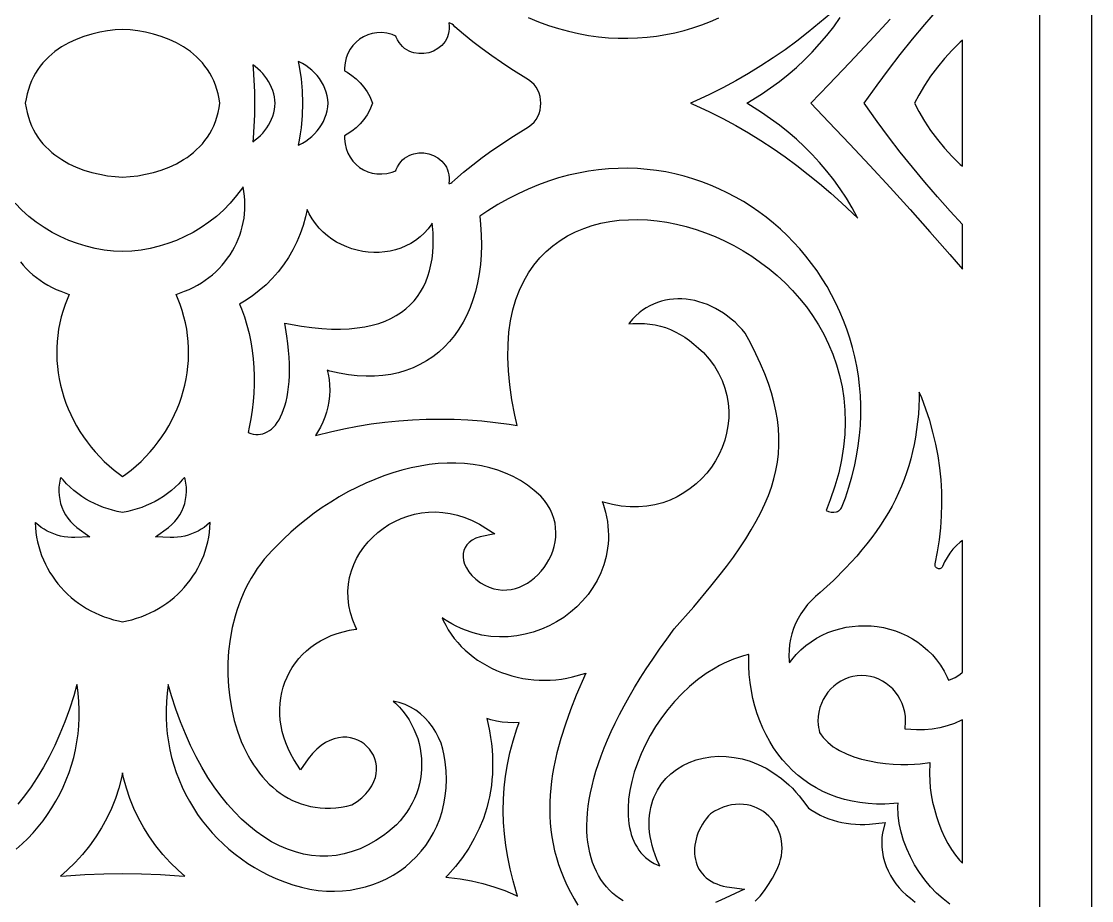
# Model space of a CAD drawing. Extents: x -375 to 375, y -1025 to 1025.
# Drawn here: x -207.8 to -125, y -841.3 to -773.2 of the extents above; entities that cross this region are included whole.
import ezdxf

# ---------------------------------------------------------------- set-up
doc = ezdxf.new("R2010")
doc.units = 0
doc.layers.add('LAYER_10', color=1, linetype='CONTINUOUS')

msp = doc.modelspace()

# ---------------------------------------------------------------- linework, layer by layer
at = {"layer": 'LAYER_10'}
for points in [[(-197.556, -924.973), (-197.556, -920.862), (-129.002, -920.862), (-129.002, -695.549), (-125.002, -695.549), (-125.002, -924.973)], [(-178.609, -774.866), (-178.724, -774.671), (-178.821, -774.458), (-178.849, -774.376), (-179.145, -774.259), (-179.547, -774.158), (-179.939, -774.114), (-180.319, -774.123), (-180.683, -774.182), (-181.03, -774.287), (-181.356, -774.436), (-181.658, -774.625), (-181.933, -774.851), (-182.178, -775.112), (-182.389, -775.405), (-182.563, -775.725), (-182.697, -776.072), (-182.788, -776.441), (-182.832, -776.831), (-182.828, -777.072), (-182.615, -777.183), (-182.251, -777.421), (-181.914, -777.693), (-181.607, -777.996), (-181.33, -778.328), (-181.085, -778.686), (-180.875, -779.067), (-180.652, -779.581), (-180.875, -780.094), (-181.085, -780.475), (-181.33, -780.833), (-181.607, -781.165), (-181.914, -781.468), (-182.251, -781.74), (-182.615, -781.978), (-182.828, -782.089), (-182.832, -782.33), (-182.788, -782.72), (-182.697, -783.089), (-182.563, -783.436), (-182.389, -783.757), (-182.178, -784.049), (-181.933, -784.31), (-181.658, -784.537), (-181.356, -784.726), (-181.03, -784.874), (-180.683, -784.979), (-180.319, -785.038), (-179.939, -785.047), (-179.547, -785.003), (-179.141, -784.901), (-178.941, -784.829), (-178.851, -784.79), (-178.821, -784.703), (-178.724, -784.49), (-178.609, -784.295), (-178.478, -784.12), (-178.332, -783.965), (-178.174, -783.83), (-178.006, -783.714), (-177.829, -783.618), (-177.645, -783.542), (-177.451, -783.482), (-177.072, -783.422), (-176.683, -783.427), (-176.301, -783.496), (-175.936, -783.625), (-175.603, -783.81), (-175.442, -783.93), (-175.296, -784.06), (-175.163, -784.204), (-175.044, -784.363), (-174.942, -784.535), (-174.857, -784.72), (-174.792, -784.917), (-174.748, -785.124), (-174.728, -785.342), (-174.733, -785.567), (-174.761, -785.793), (-174.731, -785.796), (-174.67, -785.785), (-174.593, -785.754), (-174.508, -785.702), (-174.279, -785.502), (-173.61, -784.919), (-172.903, -784.344), (-172.173, -783.786), (-171.431, -783.247), (-170.689, -782.733), (-169.956, -782.248), (-168.581, -781.39), (-168.348, -781.224), (-168.156, -781.041), (-167.995, -780.834), (-167.863, -780.607), (-167.76, -780.364), (-167.688, -780.11), (-167.646, -779.848), (-167.635, -779.581), (-167.646, -779.313), (-167.688, -779.051), (-167.76, -778.797), (-167.863, -778.554), (-167.995, -778.327), (-168.156, -778.12), (-168.348, -777.937), (-168.581, -777.771), (-169.956, -776.914), (-170.689, -776.428), (-171.431, -775.914), (-172.173, -775.375), (-172.903, -774.817), (-173.61, -774.242), (-174.284, -773.655), (-174.402, -773.543), (-174.502, -773.463), (-174.593, -773.407), (-174.67, -773.376), (-174.731, -773.365), (-174.761, -773.368), (-174.733, -773.594), (-174.728, -773.819), (-174.748, -774.037), (-174.792, -774.245), (-174.857, -774.442), (-174.942, -774.626), (-175.044, -774.798), (-175.163, -774.957), (-175.301, -775.106), (-175.597, -775.348), (-175.936, -775.536), (-176.301, -775.665), (-176.683, -775.734), (-177.072, -775.74), (-177.451, -775.679), (-177.645, -775.619), (-177.829, -775.543), (-178.006, -775.447), (-178.174, -775.332), (-178.332, -775.196), (-178.478, -775.041)], [(-206.903, -781.623), (-206.74, -781.916), (-206.563, -782.194), (-206.372, -782.458), (-206.169, -782.708), (-205.953, -782.945), (-205.726, -783.169), (-205.489, -783.381), (-205.244, -783.577), (-204.718, -783.941), (-204.165, -784.255), (-203.588, -784.524), (-202.992, -784.749), (-202.386, -784.933), (-201.776, -785.078), (-201.168, -785.185), (-200.57, -785.256), (-200, -785.294), (-199.43, -785.256), (-198.832, -785.185), (-198.224, -785.078), (-197.614, -784.933), (-197.008, -784.749), (-196.412, -784.524), (-195.835, -784.255), (-195.279, -783.939), (-195.016, -783.766), (-194.759, -783.579), (-194.511, -783.381), (-194.274, -783.169), (-194.047, -782.945), (-193.831, -782.708), (-193.627, -782.458), (-193.437, -782.194), (-193.26, -781.916), (-193.097, -781.623), (-192.949, -781.316), (-192.816, -780.993), (-192.7, -780.655), (-192.602, -780.3), (-192.521, -779.928), (-192.466, -779.581), (-192.521, -779.233), (-192.602, -778.861), (-192.7, -778.506), (-192.816, -778.168), (-192.949, -777.845), (-193.097, -777.538), (-193.26, -777.245), (-193.437, -776.967), (-193.627, -776.703), (-193.831, -776.453), (-194.047, -776.216), (-194.274, -775.992), (-194.511, -775.781), (-194.756, -775.584), (-195.282, -775.221), (-195.835, -774.906), (-196.412, -774.637), (-197.008, -774.412), (-197.614, -774.228), (-198.224, -774.083), (-198.832, -773.977), (-199.43, -773.905), (-200, -773.867), (-200.57, -773.905), (-201.168, -773.977), (-201.776, -774.083), (-202.386, -774.228), (-202.992, -774.412), (-203.588, -774.637), (-204.165, -774.906), (-204.721, -775.222), (-204.984, -775.395), (-205.241, -775.582), (-205.489, -775.781), (-205.726, -775.992), (-205.953, -776.216), (-206.169, -776.453), (-206.372, -776.703), (-206.563, -776.967), (-206.74, -777.245), (-206.903, -777.538), (-207.051, -777.845), (-207.184, -778.168), (-207.3, -778.506), (-207.398, -778.861), (-207.479, -779.233), (-207.534, -779.581), (-207.479, -779.928), (-207.398, -780.3), (-207.3, -780.655), (-207.184, -780.993), (-207.051, -781.316)], [(-135.002, -774.705), (-135.167, -774.852), (-135.792, -775.467), (-136.383, -776.111), (-136.939, -776.783), (-137.459, -777.481), (-137.941, -778.204), (-138.385, -778.951), (-138.716, -779.581), (-138.385, -780.21), (-137.941, -780.957), (-137.459, -781.68), (-136.939, -782.378), (-136.383, -783.05), (-135.792, -783.694), (-135.167, -784.309), (-135.002, -784.456), (-135.002, -779.581)], [(-189.801, -780.475), (-189.835, -781.373), (-189.902, -782.269), (-189.935, -782.563), (-189.734, -782.421), (-189.528, -782.255), (-189.334, -782.077), (-189.155, -781.887), (-188.989, -781.688), (-188.837, -781.479), (-188.7, -781.262), (-188.578, -781.037), (-188.472, -780.804), (-188.381, -780.566), (-188.307, -780.322), (-188.249, -780.072), (-188.208, -779.819), (-188.186, -779.581), (-188.208, -779.342), (-188.249, -779.089), (-188.307, -778.84), (-188.381, -778.595), (-188.472, -778.357), (-188.578, -778.124), (-188.7, -777.899), (-188.837, -777.682), (-188.989, -777.473), (-189.155, -777.274), (-189.334, -777.085), (-189.528, -776.906), (-189.734, -776.74), (-189.935, -776.598), (-189.902, -776.892), (-189.835, -777.788), (-189.801, -778.687), (-189.8, -779.581)], [(-184.766, -777.671), (-184.944, -777.438), (-185.14, -777.218), (-185.352, -777.014), (-185.579, -776.826), (-185.82, -776.656), (-186.074, -776.504), (-186.339, -776.372), (-186.407, -776.345), (-186.329, -776.74), (-186.194, -777.682), (-186.115, -778.629), (-186.081, -779.581), (-186.115, -780.532), (-186.194, -781.476), (-186.254, -781.952), (-186.33, -782.424), (-186.407, -782.816), (-186.339, -782.789), (-186.074, -782.657), (-185.82, -782.505), (-185.579, -782.335), (-185.352, -782.147), (-185.14, -781.943), (-184.944, -781.723), (-184.766, -781.49), (-184.605, -781.244), (-184.464, -780.986), (-184.343, -780.718), (-184.244, -780.44), (-184.166, -780.154), (-184.112, -779.861), (-184.084, -779.581), (-184.112, -779.3), (-184.166, -779.007), (-184.244, -778.721), (-184.343, -778.444), (-184.464, -778.175), (-184.605, -777.917)], [(-144.201, -806.179), (-144.358, -807.172), (-144.579, -808.185), (-144.868, -809.216), (-145.225, -810.265), (-145.554, -811.082), (-145.359, -811.166), (-145.153, -811.215), (-144.953, -811.225), (-144.759, -811.194), (-144.681, -811.168), (-144.603, -811.131), (-144.53, -811.083), (-144.462, -811.026), (-144.401, -810.958), (-144.355, -810.89), (-144.058, -810.107), (-143.787, -809.296), (-143.552, -808.488), (-143.353, -807.683), (-143.189, -806.881), (-143.059, -806.084), (-142.963, -805.292), (-142.9, -804.505), (-142.869, -803.724), (-142.87, -802.949), (-142.901, -802.182), (-142.964, -801.423), (-143.056, -800.673), (-143.177, -799.931), (-143.327, -799.199), (-143.504, -798.478), (-143.709, -797.767), (-143.941, -797.068), (-144.198, -796.382), (-144.481, -795.708), (-144.789, -795.047), (-145.121, -794.401), (-145.477, -793.77), (-145.855, -793.154), (-146.256, -792.553), (-146.678, -791.97), (-147.121, -791.404), (-147.585, -790.856), (-148.068, -790.326), (-148.57, -789.816), (-149.091, -789.325), (-149.63, -788.855), (-150.186, -788.406), (-150.758, -787.979), (-151.346, -787.574), (-151.95, -787.192), (-152.568, -786.834), (-153.2, -786.5), (-153.845, -786.191), (-154.504, -785.908), (-155.174, -785.651), (-155.856, -785.421), (-156.548, -785.218), (-157.251, -785.043), (-157.963, -784.896), (-158.685, -784.78), (-159.414, -784.693), (-160.152, -784.636), (-160.896, -784.611), (-161.648, -784.618), (-162.405, -784.657), (-163.167, -784.729), (-163.934, -784.835), (-164.705, -784.976), (-165.48, -785.151), (-166.257, -785.362), (-167.037, -785.61), (-167.819, -785.895), (-168.601, -786.217), (-169.384, -786.578), (-170.167, -786.978), (-170.949, -787.417), (-171.73, -787.897), (-172.359, -788.318), (-172.293, -788.956), (-172.244, -789.767), (-172.231, -790.555), (-172.254, -791.321), (-172.312, -792.063), (-172.404, -792.78), (-172.531, -793.473), (-172.691, -794.139), (-172.884, -794.779), (-173.109, -795.391), (-173.366, -795.975), (-173.653, -796.53), (-173.971, -797.054), (-174.319, -797.547), (-174.695, -798.008), (-175.1, -798.436), (-175.532, -798.83), (-175.991, -799.189), (-176.476, -799.512), (-176.985, -799.798), (-177.518, -800.046), (-178.074, -800.256), (-178.651, -800.427), (-179.25, -800.557), (-179.869, -800.648), (-180.507, -800.697), (-181.163, -800.704), (-181.837, -800.669), (-182.528, -800.591), (-183.234, -800.47), (-183.957, -800.304), (-184.159, -800.246), (-184.092, -800.532), (-184.022, -800.955), (-183.982, -801.38), (-183.972, -801.804), (-183.99, -802.227), (-184.037, -802.647), (-184.113, -803.063), (-184.216, -803.473), (-184.348, -803.876), (-184.507, -804.27), (-184.693, -804.654), (-184.906, -805.027), (-185.082, -805.292), (-184.968, -805.259), (-183.925, -804.998), (-182.877, -804.767), (-181.823, -804.567), (-180.764, -804.399), (-179.701, -804.261), (-178.635, -804.154), (-177.566, -804.078), (-176.495, -804.033), (-175.423, -804.019), (-174.351, -804.037), (-173.279, -804.085), (-172.208, -804.165), (-171.139, -804.277), (-170.072, -804.419), (-169.46, -804.519), (-169.648, -803.721), (-169.878, -802.52), (-170.043, -801.373), (-170.146, -800.278), (-170.187, -799.235), (-170.171, -798.243), (-170.097, -797.301), (-169.969, -796.41), (-169.788, -795.569), (-169.556, -794.777), (-169.276, -794.035), (-168.949, -793.341), (-168.578, -792.696), (-168.165, -792.1), (-167.713, -791.553), (-167.223, -791.053), (-166.699, -790.601), (-166.144, -790.197), (-165.559, -789.839), (-164.947, -789.528), (-164.311, -789.262), (-163.653, -789.041), (-162.976, -788.864), (-162.281, -788.73), (-161.571, -788.638), (-160.849, -788.589), (-160.116, -788.58), (-159.375, -788.611), (-158.628, -788.682), (-157.877, -788.792), (-157.124, -788.94), (-156.371, -789.125), (-155.62, -789.348), (-154.875, -789.606), (-154.136, -789.901), (-153.406, -790.23), (-152.687, -790.595), (-151.981, -790.993), (-151.291, -791.424), (-150.618, -791.889), (-149.966, -792.385), (-149.335, -792.914), (-148.729, -793.473), (-148.15, -794.063), (-147.599, -794.683), (-147.08, -795.333), (-146.593, -796.012), (-146.143, -796.719), (-145.73, -797.454), (-145.358, -798.216), (-145.029, -799.004), (-144.744, -799.818), (-144.506, -800.657), (-144.319, -801.521), (-144.183, -802.409), (-144.101, -803.319), (-144.075, -804.251), (-144.108, -805.205)], [(-176.537, -793.385), (-176.377, -792.968), (-176.243, -792.534), (-176.135, -792.083), (-176.053, -791.616), (-175.996, -791.135), (-175.965, -790.639), (-175.958, -790.131), (-175.976, -789.611), (-176.017, -789.081), (-176.043, -788.869), (-176.07, -788.913), (-176.348, -789.286), (-176.652, -789.623), (-176.98, -789.926), (-177.328, -790.193), (-177.695, -790.426), (-178.077, -790.624), (-178.472, -790.789), (-178.879, -790.92), (-179.294, -791.019), (-179.715, -791.086), (-180.141, -791.121), (-180.568, -791.124), (-180.995, -791.098), (-181.42, -791.041), (-181.841, -790.954), (-182.255, -790.838), (-182.66, -790.694), (-183.055, -790.52), (-183.437, -790.318), (-183.803, -790.089), (-184.152, -789.831), (-184.482, -789.546), (-184.789, -789.234), (-185.072, -788.896), (-185.328, -788.531), (-185.554, -788.14), (-185.718, -787.791), (-185.847, -788.377), (-186.036, -789.039), (-186.263, -789.685), (-186.528, -790.314), (-186.832, -790.924), (-187.173, -791.513), (-187.55, -792.079), (-187.965, -792.621), (-188.415, -793.137), (-188.901, -793.624), (-189.423, -794.081), (-189.979, -794.507), (-190.569, -794.899), (-190.949, -795.116), (-190.799, -795.481), (-190.574, -796.114), (-190.379, -796.753), (-190.214, -797.398), (-190.079, -798.048), (-189.973, -798.702), (-189.894, -799.36), (-189.843, -800.019), (-189.819, -800.681), (-189.821, -801.344), (-189.848, -802.008), (-189.9, -802.671), (-189.976, -803.334), (-190.075, -803.994), (-190.198, -804.653), (-190.286, -805.056), (-190.085, -805.126), (-189.885, -805.174), (-189.691, -805.2), (-189.504, -805.204), (-189.322, -805.187), (-189.145, -805.15), (-188.973, -805.092), (-188.805, -805.013), (-188.642, -804.912), (-188.482, -804.79), (-188.327, -804.646), (-188.178, -804.478), (-188.035, -804.287), (-187.898, -804.073), (-187.77, -803.835), (-187.65, -803.574), (-187.539, -803.29), (-187.439, -802.983), (-187.35, -802.653), (-187.273, -802.301), (-187.208, -801.926), (-187.156, -801.53), (-187.118, -801.112), (-187.094, -800.673), (-187.085, -800.212), (-187.091, -799.731), (-187.113, -799.229), (-187.152, -798.707), (-187.208, -798.164), (-187.282, -797.602), (-187.442, -796.589), (-186.168, -796.816), (-185.353, -796.93), (-184.577, -797.007), (-183.838, -797.049), (-183.138, -797.055), (-182.474, -797.029), (-181.846, -796.97), (-181.255, -796.879), (-180.699, -796.759), (-180.178, -796.611), (-179.691, -796.434), (-179.238, -796.232), (-178.818, -796.004), (-178.429, -795.753), (-178.072, -795.478), (-177.745, -795.181), (-177.447, -794.862), (-177.178, -794.523), (-176.937, -794.163), (-176.723, -793.783)], [(-136.658, -808.712), (-136.754, -807.786), (-136.889, -806.864), (-137.064, -805.948), (-137.278, -805.039), (-137.531, -804.139), (-137.823, -803.247), (-138.153, -802.366), (-138.338, -801.932), (-138.345, -802.416), (-138.371, -803.036), (-138.412, -803.645), (-138.469, -804.243), (-138.542, -804.831), (-138.631, -805.409), (-138.737, -805.978), (-138.859, -806.538), (-138.998, -807.09), (-139.154, -807.633), (-139.327, -808.169), (-139.517, -808.697), (-139.724, -809.219), (-139.949, -809.734), (-140.191, -810.243), (-140.451, -810.747), (-140.728, -811.245), (-141.024, -811.738), (-141.337, -812.227), (-141.669, -812.712), (-142.019, -813.193), (-142.387, -813.672), (-142.774, -814.148), (-143.18, -814.623), (-144.045, -815.564), (-144.987, -816.505), (-146.009, -817.449), (-146.372, -817.748), (-146.694, -818.054), (-146.99, -818.38), (-147.261, -818.722), (-147.504, -819.08), (-147.72, -819.453), (-147.908, -819.837), (-148.068, -820.233), (-148.199, -820.639), (-148.301, -821.052), (-148.372, -821.473), (-148.414, -821.898), (-148.424, -822.327), (-148.403, -822.758), (-148.387, -822.884), (-148.21, -822.643), (-147.868, -822.245), (-147.504, -821.88), (-147.118, -821.548), (-146.714, -821.248), (-146.293, -820.982), (-145.857, -820.748), (-145.409, -820.546), (-144.95, -820.377), (-144.482, -820.24), (-144.007, -820.134), (-143.527, -820.06), (-143.044, -820.018), (-142.559, -820.007), (-142.075, -820.027), (-141.594, -820.078), (-141.117, -820.16), (-140.646, -820.273), (-140.183, -820.416), (-139.73, -820.59), (-139.288, -820.795), (-138.861, -821.03), (-138.449, -821.295), (-138.055, -821.59), (-137.68, -821.916), (-137.327, -822.271), (-136.998, -822.657), (-136.695, -823.072), (-136.42, -823.515), (-136.174, -823.988), (-136.073, -824.226), (-135.918, -824.178), (-135.55, -824.007), (-135.212, -823.792), (-135.002, -823.617), (-135.002, -813.406), (-135.183, -813.548), (-135.469, -813.813), (-135.733, -814.097), (-135.973, -814.401), (-136.187, -814.722), (-136.375, -815.059), (-136.542, -815.423), (-136.574, -815.479), (-136.612, -815.524), (-136.656, -815.559), (-136.704, -815.583), (-136.755, -815.597), (-136.807, -815.602), (-136.859, -815.598), (-136.909, -815.585), (-136.957, -815.564), (-137.001, -815.536), (-137.04, -815.5), (-137.073, -815.458), (-137.097, -815.41), (-137.112, -815.355), (-137.117, -815.295), (-137.11, -815.23), (-136.923, -814.299), (-136.778, -813.37), (-136.674, -812.439), (-136.61, -811.506), (-136.586, -810.573), (-136.602, -809.642)], [(-189.174, -831.707), (-188.92, -831.991), (-188.656, -832.26), (-188.382, -832.513), (-188.097, -832.75), (-187.803, -832.971), (-187.499, -833.173), (-187.185, -833.358), (-186.861, -833.525), (-186.528, -833.672), (-186.185, -833.8), (-185.832, -833.908), (-185.47, -833.995), (-185.098, -834.061), (-184.716, -834.105), (-184.324, -834.127), (-183.922, -834.125), (-183.511, -834.099), (-183.089, -834.048), (-182.658, -833.973), (-182.261, -833.881), (-181.859, -833.616), (-181.485, -833.319), (-181.171, -833.013), (-180.913, -832.703), (-180.707, -832.39), (-180.55, -832.078), (-180.44, -831.767), (-180.372, -831.46), (-180.345, -831.159), (-180.355, -830.864), (-180.4, -830.578), (-180.479, -830.302), (-180.59, -830.039), (-180.73, -829.79), (-180.897, -829.559), (-181.09, -829.348), (-181.307, -829.16), (-181.544, -828.996), (-181.8, -828.861), (-182.073, -828.755), (-182.36, -828.681), (-182.66, -828.642), (-182.97, -828.64), (-183.29, -828.677), (-183.618, -828.757), (-183.952, -828.883), (-184.291, -829.057), (-184.633, -829.284), (-184.975, -829.566), (-185.315, -829.908), (-185.651, -830.312), (-186.24, -831.154), (-186.749, -830.371), (-186.991, -829.945), (-187.201, -829.514), (-187.382, -829.079), (-187.532, -828.641), (-187.652, -828.201), (-187.742, -827.761), (-187.803, -827.321), (-187.835, -826.884), (-187.838, -826.449), (-187.813, -826.019), (-187.76, -825.595), (-187.679, -825.178), (-187.571, -824.769), (-187.435, -824.369), (-187.273, -823.98), (-187.085, -823.604), (-186.871, -823.24), (-186.632, -822.891), (-186.367, -822.558), (-186.078, -822.242), (-185.765, -821.945), (-185.428, -821.666), (-185.068, -821.409), (-184.686, -821.173), (-184.281, -820.961), (-183.855, -820.773), (-183.407, -820.61), (-182.939, -820.474), (-182.451, -820.366), (-181.943, -820.286), (-181.879, -820.28), (-181.954, -820.137), (-182.191, -819.571), (-182.368, -819.006), (-182.488, -818.445), (-182.552, -817.889), (-182.563, -817.342), (-182.522, -816.805), (-182.433, -816.282), (-182.297, -815.773), (-182.116, -815.281), (-181.895, -814.809), (-181.635, -814.357), (-181.338, -813.929), (-181.007, -813.525), (-180.644, -813.147), (-180.252, -812.797), (-179.833, -812.477), (-179.389, -812.189), (-178.922, -811.934), (-178.435, -811.714), (-177.93, -811.531), (-177.408, -811.386), (-176.874, -811.283), (-176.327, -811.222), (-175.772, -811.206), (-175.211, -811.236), (-174.645, -811.314), (-174.077, -811.442), (-173.51, -811.623), (-172.947, -811.857), (-172.389, -812.146), (-171.197, -812.897), (-172.34, -813.13), (-172.664, -813.243), (-172.94, -813.387), (-173.169, -813.558), (-173.351, -813.75), (-173.489, -813.961), (-173.585, -814.188), (-173.639, -814.432), (-173.65, -814.69), (-173.615, -814.961), (-173.532, -815.244), (-173.398, -815.534), (-173.21, -815.829), (-172.966, -816.122), (-172.663, -816.41), (-172.305, -816.685), (-171.965, -816.883), (-171.621, -817.037), (-171.278, -817.147), (-170.937, -817.217), (-170.598, -817.247), (-170.262, -817.241), (-169.931, -817.2), (-169.605, -817.124), (-169.286, -817.017), (-168.976, -816.88), (-168.675, -816.713), (-168.387, -816.52), (-168.111, -816.302), (-167.852, -816.06), (-167.609, -815.796), (-167.385, -815.514), (-167.182, -815.214), (-167.001, -814.899), (-166.843, -814.57), (-166.712, -814.231), (-166.607, -813.883), (-166.53, -813.528), (-166.483, -813.168), (-166.467, -812.805), (-166.484, -812.44), (-166.535, -812.077), (-166.621, -811.715), (-166.744, -811.356), (-166.906, -811.002), (-167.109, -810.654), (-167.354, -810.314), (-167.641, -809.987), (-168.138, -809.543), (-168.663, -809.141), (-169.21, -808.784), (-169.776, -808.47), (-170.362, -808.199), (-170.966, -807.97), (-171.586, -807.782), (-172.221, -807.635), (-172.871, -807.526), (-173.532, -807.456), (-174.204, -807.424), (-174.886, -807.429), (-175.576, -807.469), (-176.272, -807.545), (-176.972, -807.655), (-177.676, -807.798), (-178.382, -807.974), (-179.087, -808.181), (-179.791, -808.419), (-180.493, -808.687), (-181.189, -808.983), (-181.879, -809.307), (-182.562, -809.658), (-183.235, -810.034), (-183.897, -810.436), (-184.547, -810.861), (-185.183, -811.31), (-185.803, -811.78), (-186.407, -812.271), (-186.991, -812.782), (-187.556, -813.312), (-188.104, -813.866), (-188.435, -814.189), (-188.745, -814.519), (-189.039, -814.862), (-189.317, -815.216), (-189.581, -815.581), (-189.83, -815.956), (-190.064, -816.342), (-190.283, -816.737), (-190.488, -817.14), (-190.678, -817.552), (-190.854, -817.971), (-191.015, -818.397), (-191.162, -818.828), (-191.294, -819.263), (-191.518, -820.155), (-191.685, -821.058), (-191.798, -821.97), (-191.856, -822.885), (-191.86, -823.8), (-191.813, -824.708), (-191.713, -825.603), (-191.562, -826.482), (-191.362, -827.338), (-191.113, -828.166), (-190.815, -828.963), (-190.65, -829.344), (-190.473, -829.718), (-190.284, -830.08), (-190.084, -830.431), (-189.872, -830.77), (-189.65, -831.096), (-189.417, -831.408)], [(-196.196, -812.182), (-195.966, -811.943), (-195.761, -811.688), (-195.581, -811.419), (-195.427, -811.138), (-195.3, -810.847), (-195.199, -810.547), (-195.125, -810.24), (-195.078, -809.929), (-195.06, -809.614), (-195.069, -809.298), (-195.106, -808.983), (-195.173, -808.669), (-195.215, -808.533), (-195.383, -808.731), (-195.653, -809.019), (-195.934, -809.29), (-196.226, -809.544), (-196.529, -809.782), (-196.84, -810.002), (-197.161, -810.205), (-197.489, -810.392), (-197.825, -810.562), (-198.167, -810.715), (-198.515, -810.851), (-198.868, -810.97), (-199.225, -811.073), (-199.587, -811.159), (-200, -811.237), (-200.413, -811.159), (-200.774, -811.073), (-201.132, -810.97), (-201.485, -810.851), (-201.833, -810.715), (-202.175, -810.562), (-202.511, -810.392), (-202.839, -810.205), (-203.159, -810.002), (-203.471, -809.782), (-203.773, -809.544), (-204.066, -809.29), (-204.347, -809.019), (-204.617, -808.731), (-204.785, -808.533), (-204.827, -808.669), (-204.893, -808.983), (-204.931, -809.298), (-204.94, -809.614), (-204.922, -809.929), (-204.875, -810.24), (-204.801, -810.547), (-204.7, -810.847), (-204.573, -811.138), (-204.419, -811.419), (-204.239, -811.688), (-204.034, -811.943), (-203.803, -812.182), (-203.548, -812.404), (-202.546, -813.127), (-203.689, -813.189), (-203.972, -813.186), (-204.252, -813.166), (-204.529, -813.127), (-204.802, -813.072), (-205.069, -813), (-205.331, -812.911), (-205.586, -812.807), (-205.834, -812.686), (-206.074, -812.55), (-206.304, -812.399), (-206.525, -812.234), (-206.735, -812.053), (-206.77, -812.019), (-206.77, -812.038), (-206.751, -812.416), (-206.715, -812.79), (-206.66, -813.159), (-206.589, -813.522), (-206.5, -813.88), (-206.395, -814.232), (-206.273, -814.577), (-206.136, -814.915), (-205.984, -815.245), (-205.816, -815.568), (-205.634, -815.882), (-205.438, -816.188), (-205.228, -816.485), (-205.005, -816.772), (-204.768, -817.049), (-204.52, -817.316), (-204.259, -817.572), (-203.986, -817.817), (-203.702, -818.049), (-203.407, -818.27), (-203.102, -818.478), (-202.786, -818.673), (-202.461, -818.855), (-202.127, -819.023), (-201.784, -819.176), (-201.432, -819.315), (-201.072, -819.438), (-200.705, -819.546), (-200.331, -819.638), (-200, -819.703), (-199.669, -819.638), (-199.295, -819.546), (-198.928, -819.438), (-198.568, -819.315), (-198.216, -819.176), (-197.873, -819.023), (-197.539, -818.855), (-197.214, -818.673), (-196.898, -818.478), (-196.593, -818.27), (-196.298, -818.049), (-196.014, -817.817), (-195.741, -817.572), (-195.48, -817.316), (-195.231, -817.049), (-194.995, -816.772), (-194.772, -816.485), (-194.562, -816.188), (-194.366, -815.882), (-194.184, -815.568), (-194.016, -815.245), (-193.864, -814.915), (-193.727, -814.577), (-193.605, -814.232), (-193.5, -813.88), (-193.411, -813.522), (-193.34, -813.159), (-193.285, -812.79), (-193.249, -812.416), (-193.23, -812.038), (-193.23, -812.019), (-193.265, -812.053), (-193.475, -812.234), (-193.696, -812.399), (-193.926, -812.55), (-194.166, -812.686), (-194.414, -812.807), (-194.669, -812.911), (-194.931, -813), (-195.198, -813.072), (-195.471, -813.127), (-195.748, -813.166), (-196.028, -813.186), (-196.311, -813.189), (-197.454, -813.127), (-196.452, -812.404)], [(-135.002, -838.397), (-135.002, -827.292), (-135.074, -827.331), (-135.618, -827.569), (-136.18, -827.762), (-136.757, -827.91), (-137.345, -828.011), (-137.941, -828.065), (-138.542, -828.07), (-139.428, -828.005), (-139.397, -827.399), (-139.414, -827.038), (-139.466, -826.687), (-139.55, -826.349), (-139.664, -826.024), (-139.807, -825.716), (-139.977, -825.425), (-140.173, -825.153), (-140.392, -824.903), (-140.634, -824.675), (-140.895, -824.472), (-141.175, -824.296), (-141.471, -824.147), (-141.783, -824.029), (-142.107, -823.942), (-142.444, -823.889), (-142.791, -823.871), (-143.138, -823.889), (-143.475, -823.942), (-143.8, -824.029), (-144.111, -824.147), (-144.407, -824.296), (-144.687, -824.472), (-144.949, -824.675), (-145.19, -824.903), (-145.409, -825.153), (-145.605, -825.425), (-145.775, -825.716), (-145.918, -826.024), (-146.033, -826.349), (-146.116, -826.687), (-146.168, -827.038), (-146.186, -827.4), (-146.175, -827.642), (-146.146, -827.874), (-146.1, -828.091), (-146.05, -828.262), (-145.932, -828.453), (-145.781, -828.657), (-145.611, -828.85), (-145.423, -829.033), (-145.219, -829.207), (-144.999, -829.37), (-144.765, -829.523), (-144.52, -829.665), (-143.984, -829.924), (-143.414, -830.144), (-142.815, -830.326), (-142.199, -830.473), (-141.575, -830.586), (-140.955, -830.669), (-140.348, -830.722), (-139.766, -830.749), (-139.218, -830.751), (-138.717, -830.732), (-138.272, -830.694), (-137.535, -830.587), (-137.552, -831.471), (-137.533, -832.001), (-137.485, -832.546), (-137.408, -833.1), (-137.304, -833.659), (-137.173, -834.219), (-137.015, -834.774), (-136.831, -835.32), (-136.622, -835.854), (-136.388, -836.369), (-136.13, -836.863), (-135.85, -837.329), (-135.547, -837.765), (-135.223, -838.165)], [(-176.865, -831.084), (-176.898, -831.477), (-176.954, -831.867), (-177.034, -832.254), (-177.137, -832.637), (-177.264, -833.015), (-177.414, -833.386), (-177.589, -833.749), (-177.786, -834.103), (-178.007, -834.447), (-178.252, -834.78), (-178.52, -835.1), (-178.812, -835.407), (-179.127, -835.7), (-179.465, -835.976), (-179.821, -836.232), (-180.404, -836.632), (-181.004, -836.978), (-181.613, -837.266), (-182.229, -837.495), (-182.852, -837.667), (-183.479, -837.782), (-184.109, -837.839), (-184.741, -837.841), (-185.372, -837.788), (-186, -837.68), (-186.626, -837.519), (-187.246, -837.305), (-187.86, -837.04), (-188.467, -836.724), (-189.065, -836.358), (-189.653, -835.944), (-190.229, -835.482), (-190.794, -834.972), (-191.345, -834.416), (-191.882, -833.815), (-192.404, -833.168), (-192.908, -832.478), (-193.395, -831.744), (-193.863, -830.967), (-194.311, -830.148), (-194.738, -829.288), (-195.142, -828.387), (-195.523, -827.446), (-195.879, -826.466), (-196.209, -825.447), (-196.465, -824.555), (-196.472, -824.594), (-196.56, -825.236), (-196.617, -825.875), (-196.644, -826.511), (-196.642, -827.142), (-196.611, -827.768), (-196.551, -828.388), (-196.464, -829.001), (-196.35, -829.607), (-196.209, -830.205), (-196.042, -830.794), (-195.85, -831.373), (-195.633, -831.942), (-195.392, -832.5), (-195.127, -833.046), (-194.838, -833.58), (-194.528, -834.1), (-194.195, -834.607), (-193.841, -835.098), (-193.466, -835.574), (-193.071, -836.033), (-192.656, -836.476), (-192.223, -836.9), (-191.77, -837.306), (-191.3, -837.693), (-190.813, -838.06), (-190.308, -838.405), (-189.788, -838.729), (-189.252, -839.031), (-188.701, -839.31), (-188.134, -839.565), (-187.472, -839.842), (-186.815, -840.071), (-186.162, -840.254), (-185.512, -840.393), (-184.868, -840.489), (-184.231, -840.542), (-183.603, -840.555), (-182.985, -840.528), (-182.378, -840.462), (-181.784, -840.358), (-181.205, -840.218), (-180.642, -840.041), (-180.096, -839.83), (-179.569, -839.586), (-179.063, -839.308), (-178.579, -838.999), (-178.119, -838.66), (-177.683, -838.291), (-177.274, -837.893), (-176.893, -837.468), (-176.541, -837.016), (-176.22, -836.539), (-175.932, -836.037), (-175.677, -835.512), (-175.458, -834.963), (-175.275, -834.393), (-175.13, -833.802), (-175.026, -833.19), (-174.963, -832.559), (-174.942, -831.909), (-174.967, -831.242), (-175.038, -830.553), (-175.107, -830.046), (-175.214, -829.564), (-175.359, -829.1), (-175.541, -828.656), (-175.758, -828.236), (-176.009, -827.84), (-176.292, -827.472), (-176.605, -827.133), (-176.948, -826.826), (-177.319, -826.553), (-177.717, -826.317), (-178.14, -826.118), (-178.587, -825.961), (-179.049, -825.848), (-178.88, -826.001), (-178.584, -826.304), (-178.311, -826.621), (-178.062, -826.95), (-177.835, -827.291), (-177.633, -827.643), (-177.453, -828.003), (-177.297, -828.372), (-177.165, -828.748), (-177.056, -829.129), (-176.971, -829.515), (-176.909, -829.905), (-176.871, -830.297), (-176.856, -830.69)], [(-169.511, -840.675), (-169.777, -839.745), (-170.005, -838.827), (-170.194, -837.918), (-170.344, -837.016), (-170.454, -836.12), (-170.523, -835.227), (-170.55, -834.335), (-170.534, -833.444), (-170.474, -832.55), (-170.37, -831.651), (-170.22, -830.747), (-170.024, -829.835), (-169.781, -828.914), (-169.49, -827.98), (-169.319, -827.5), (-169.728, -827.516), (-170.177, -827.505), (-170.624, -827.463), (-171.067, -827.392), (-171.506, -827.291), (-171.813, -827.198), (-171.708, -827.652), (-171.608, -828.153), (-171.525, -828.648), (-171.46, -829.137), (-171.411, -829.619), (-171.379, -830.095), (-171.363, -830.564), (-171.364, -831.028), (-171.381, -831.485), (-171.414, -831.936), (-171.463, -832.381), (-171.528, -832.819), (-171.608, -833.251), (-171.703, -833.677), (-171.814, -834.097), (-171.939, -834.51), (-172.08, -834.92), (-172.402, -835.713), (-172.782, -836.483), (-173.216, -837.229), (-173.702, -837.95), (-174.24, -838.646), (-174.827, -839.319), (-174.983, -839.478), (-174.759, -839.493), (-173.868, -839.599), (-172.986, -839.754), (-172.115, -839.958), (-171.258, -840.209), (-170.416, -840.508), (-169.592, -840.853), (-169.429, -840.932)], [(-196.893, -837.704), (-197.425, -837.045), (-197.914, -836.358), (-198.361, -835.646), (-198.765, -834.91), (-199.124, -834.154), (-199.437, -833.377), (-199.703, -832.584), (-199.922, -831.774), (-200, -831.398), (-200.078, -831.774), (-200.297, -832.584), (-200.563, -833.377), (-200.876, -834.154), (-201.235, -834.91), (-201.639, -835.646), (-202.086, -836.358), (-202.575, -837.045), (-203.107, -837.704), (-203.679, -838.335), (-204.29, -838.934), (-204.818, -839.394), (-204.376, -839.359), (-202.921, -839.272), (-201.463, -839.213), (-200, -839.183), (-198.537, -839.213), (-197.079, -839.272), (-195.624, -839.359), (-195.182, -839.394), (-195.709, -838.934), (-196.321, -838.335)]]:
    msp.add_lwpolyline(points, close=True, dxfattribs=at)
for points in [[(-145.195, -772.631), (-146.056, -773.367), (-146.93, -774.079), (-147.821, -774.768), (-148.728, -775.433), (-149.652, -776.074), (-150.596, -776.69), (-151.56, -777.282), (-152.545, -777.849), (-153.552, -778.391), (-154.583, -778.908), (-155.638, -779.4), (-156.056, -779.581), (-155.638, -779.761), (-154.583, -780.253), (-153.552, -780.77), (-152.545, -781.312), (-151.56, -781.879), (-150.596, -782.471), (-149.652, -783.088), (-148.728, -783.728), (-147.821, -784.393), (-146.93, -785.082), (-146.056, -785.794), (-145.195, -786.53), (-144.348, -787.289), (-143.512, -788.072), (-143.1, -788.474), (-143.114, -788.445), (-143.535, -787.677), (-143.985, -786.931), (-144.462, -786.208), (-144.966, -785.507), (-145.496, -784.829), (-146.051, -784.174), (-146.629, -783.544), (-147.231, -782.938), (-147.854, -782.358), (-148.498, -781.803), (-149.161, -781.273), (-149.844, -780.771), (-150.543, -780.295), (-151.685, -779.581), (-150.543, -778.866), (-149.844, -778.39), (-149.161, -777.888), (-148.498, -777.359), (-147.854, -776.803), (-147.231, -776.223), (-146.629, -775.617), (-146.051, -774.987), (-145.496, -774.333), (-144.966, -773.655), (-144.462, -772.954)], [(-140.604, -773.063), (-142.171, -774.764), (-143.752, -776.454), (-145.346, -778.132), (-146.744, -779.581), (-145.346, -781.029), (-143.752, -782.707), (-142.171, -784.397), (-140.604, -786.098), (-139.051, -787.812), (-137.511, -789.536), (-135.986, -791.273), (-135.002, -792.41), (-135.002, -788.951), (-135.938, -787.941), (-136.937, -786.823), (-137.916, -785.687), (-138.872, -784.534), (-139.808, -783.365), (-140.721, -782.179), (-141.612, -780.978), (-142.609, -779.581), (-141.612, -778.184), (-140.721, -776.982), (-139.808, -775.796), (-138.872, -774.627), (-137.916, -773.475), (-136.937, -772.339)], [(-168.601, -772.944), (-167.819, -773.266), (-167.037, -773.551), (-166.257, -773.799), (-165.48, -774.01), (-164.705, -774.185), (-163.934, -774.326), (-163.167, -774.432), (-162.405, -774.504), (-161.648, -774.543), (-160.896, -774.55), (-160.152, -774.525), (-159.414, -774.468), (-158.685, -774.382), (-157.963, -774.265), (-157.251, -774.118), (-156.548, -773.944), (-155.856, -773.741), (-155.174, -773.51), (-154.504, -773.253), (-153.845, -772.97)], [(-207.913, -791.85), (-207.692, -792.114), (-207.458, -792.368), (-207.211, -792.612), (-206.951, -792.845), (-206.679, -793.067), (-206.394, -793.277), (-206.097, -793.475), (-205.788, -793.659), (-205.468, -793.831), (-205.136, -793.988), (-204.794, -794.131), (-204.135, -794.369), (-204.444, -795.145), (-204.607, -795.619), (-204.747, -796.095), (-204.863, -796.575), (-204.956, -797.056), (-205.027, -797.539), (-205.076, -798.023), (-205.102, -798.507), (-205.107, -798.991), (-205.09, -799.474), (-205.052, -799.955), (-204.993, -800.434), (-204.914, -800.911), (-204.813, -801.384), (-204.693, -801.852), (-204.553, -802.317), (-204.393, -802.776), (-204.214, -803.229), (-204.016, -803.675), (-203.799, -804.114), (-203.564, -804.546), (-203.31, -804.968), (-203.038, -805.382), (-202.749, -805.786), (-202.442, -806.18), (-202.118, -806.562), (-201.778, -806.933), (-201.421, -807.292), (-201.047, -807.638), (-200.657, -807.97), (-200.252, -808.288), (-200, -808.47), (-199.748, -808.288), (-199.342, -807.97), (-198.953, -807.638), (-198.579, -807.292), (-198.222, -806.933), (-197.881, -806.562), (-197.558, -806.18), (-197.251, -805.786), (-196.962, -805.382), (-196.69, -804.968), (-196.436, -804.546), (-196.201, -804.114), (-195.984, -803.675), (-195.786, -803.229), (-195.607, -802.776), (-195.447, -802.317), (-195.307, -801.852), (-195.186, -801.384), (-195.086, -800.911), (-195.007, -800.434), (-194.948, -799.955), (-194.91, -799.474), (-194.893, -798.991), (-194.898, -798.507), (-194.924, -798.023), (-194.973, -797.539), (-195.043, -797.056), (-195.137, -796.575), (-195.253, -796.095), (-195.393, -795.619), (-195.556, -795.145), (-195.864, -794.369), (-195.206, -794.131), (-194.864, -793.988), (-194.532, -793.831), (-194.212, -793.659), (-193.903, -793.475), (-193.606, -793.277), (-193.321, -793.067), (-193.049, -792.845), (-192.789, -792.612), (-192.542, -792.368), (-192.308, -792.114), (-192.087, -791.85), (-191.88, -791.577), (-191.686, -791.296), (-191.507, -791.006), (-191.341, -790.71), (-191.191, -790.406), (-191.055, -790.096), (-190.934, -789.78), (-190.829, -789.459), (-190.739, -789.133), (-190.665, -788.803), (-190.607, -788.469), (-190.565, -788.132), (-190.54, -787.793), (-190.531, -787.451), (-190.54, -787.108), (-190.566, -786.764), (-190.61, -786.419), (-190.671, -786.074), (-190.679, -786.038), (-190.726, -786.111), (-191.183, -786.728), (-191.673, -787.305), (-192.194, -787.84), (-192.743, -788.335), (-193.318, -788.788), (-193.916, -789.2), (-194.536, -789.571), (-195.175, -789.901), (-195.83, -790.19), (-196.5, -790.438), (-197.182, -790.645), (-197.875, -790.811), (-198.575, -790.935), (-199.281, -791.019), (-200, -791.063), (-200.719, -791.019), (-201.425, -790.935), (-202.125, -790.811), (-202.817, -790.645), (-203.5, -790.438), (-204.17, -790.19), (-204.825, -789.901), (-205.464, -789.571), (-206.084, -789.2), (-206.682, -788.788), (-207.257, -788.335), (-207.806, -787.84), (-208.327, -787.305)], [(-161.255, -841.309), (-161.541, -841.124), (-161.815, -840.921), (-162.076, -840.701), (-162.324, -840.463), (-162.557, -840.209), (-162.775, -839.937), (-162.977, -839.649), (-163.164, -839.344), (-163.335, -839.023), (-163.488, -838.686), (-163.625, -838.333), (-163.744, -837.965), (-163.845, -837.582), (-163.928, -837.183), (-163.992, -836.77), (-164.037, -836.341), (-164.062, -835.898), (-164.068, -835.441), (-164.054, -834.969), (-164.02, -834.482), (-163.964, -833.982), (-163.888, -833.467), (-163.79, -832.938), (-163.67, -832.394), (-163.528, -831.837), (-163.363, -831.266), (-163.176, -830.68), (-162.964, -830.081), (-162.729, -829.468), (-162.469, -828.841), (-162.185, -828.2), (-161.876, -827.546), (-161.541, -826.878), (-161.18, -826.197), (-160.793, -825.502), (-160.379, -824.793), (-159.937, -824.072), (-159.468, -823.337), (-158.971, -822.588), (-158.446, -821.827), (-157.891, -821.052), (-157.301, -820.256), (-155.802, -818.553), (-154.461, -816.952), (-153.847, -816.184), (-153.27, -815.434), (-152.73, -814.7), (-152.229, -813.983), (-151.765, -813.28), (-151.34, -812.589), (-150.953, -811.91), (-150.605, -811.241), (-150.294, -810.58), (-150.023, -809.925), (-149.79, -809.276), (-149.595, -808.631), (-149.439, -807.988), (-149.321, -807.344), (-149.242, -806.699), (-149.202, -806.05), (-149.2, -805.396), (-149.237, -804.735), (-149.314, -804.064), (-149.43, -803.382), (-149.587, -802.688), (-149.783, -801.979), (-150.021, -801.254), (-150.299, -800.512), (-150.619, -799.751), (-150.981, -798.969), (-151.385, -798.165), (-151.817, -797.363), (-152.058, -797.08), (-152.326, -796.796), (-152.603, -796.528), (-152.889, -796.278), (-153.183, -796.046), (-153.484, -795.832), (-153.792, -795.635), (-154.105, -795.458), (-154.422, -795.298), (-154.744, -795.158), (-155.068, -795.036), (-155.395, -794.933), (-155.722, -794.85), (-156.051, -794.786), (-156.379, -794.742), (-156.706, -794.718), (-157.031, -794.713), (-157.353, -794.729), (-157.672, -794.765), (-157.987, -794.822), (-158.298, -794.899), (-158.602, -794.997), (-158.901, -795.116), (-159.193, -795.256), (-159.477, -795.418), (-159.753, -795.601), (-160.021, -795.807), (-160.279, -796.036), (-160.527, -796.287), (-160.764, -796.562), (-160.826, -796.644), (-160.515, -796.622), (-160.054, -796.612), (-159.611, -796.627), (-159.184, -796.667), (-158.77, -796.732), (-158.369, -796.824), (-157.978, -796.943), (-157.597, -797.089), (-157.224, -797.261), (-156.858, -797.461), (-156.496, -797.689), (-156.136, -797.943), (-155.777, -798.225), (-155.417, -798.534), (-155.045, -798.878), (-154.591, -799.394), (-154.2, -799.927), (-153.869, -800.478), (-153.599, -801.042), (-153.387, -801.616), (-153.231, -802.197), (-153.131, -802.783), (-153.084, -803.369), (-153.09, -803.953), (-153.145, -804.531), (-153.249, -805.102), (-153.399, -805.661), (-153.593, -806.206), (-153.831, -806.735), (-154.11, -807.244), (-154.428, -807.731), (-154.785, -808.193), (-155.177, -808.627), (-155.604, -809.031), (-156.064, -809.402), (-156.556, -809.736), (-157.076, -810.031), (-157.625, -810.284), (-158.2, -810.492), (-158.799, -810.653), (-159.421, -810.763), (-160.063, -810.819), (-160.724, -810.819), (-161.402, -810.76), (-162.094, -810.64), (-162.799, -810.455), (-162.872, -810.429), (-162.841, -810.512), (-162.724, -810.873), (-162.625, -811.233), (-162.545, -811.59), (-162.482, -811.946), (-162.438, -812.298), (-162.41, -812.648), (-162.399, -812.995), (-162.404, -813.337), (-162.426, -813.676), (-162.463, -814.015), (-162.582, -814.666), (-162.759, -815.301), (-162.991, -815.912), (-163.274, -816.498), (-163.605, -817.057), (-163.98, -817.585), (-164.397, -818.082), (-164.852, -818.546), (-165.342, -818.973), (-165.864, -819.363), (-166.416, -819.713), (-166.993, -820.022), (-167.593, -820.286), (-168.214, -820.505), (-168.851, -820.676), (-169.502, -820.796), (-170.165, -820.864), (-170.835, -820.877), (-171.51, -820.834), (-172.187, -820.731), (-172.861, -820.567), (-173.528, -820.341), (-173.862, -820.202), (-174.192, -820.047), (-174.518, -819.876), (-174.841, -819.687), (-175.16, -819.482), (-175.272, -819.402), (-175.181, -819.612), (-174.998, -819.977), (-174.794, -820.33), (-174.57, -820.67), (-174.328, -820.996), (-174.067, -821.31), (-173.79, -821.61), (-173.496, -821.895), (-173.188, -822.166), (-172.864, -822.423), (-172.527, -822.664), (-172.178, -822.889), (-171.816, -823.098), (-171.444, -823.291), (-171.062, -823.467), (-170.671, -823.626), (-170.271, -823.768), (-169.865, -823.891), (-169.452, -823.996), (-169.034, -824.083), (-168.612, -824.151), (-168.186, -824.199), (-167.758, -824.228), (-167.329, -824.236), (-166.898, -824.225), (-166.468, -824.192), (-166.039, -824.139), (-165.613, -824.065), (-165.189, -823.969), (-164.151, -823.677), (-164.89, -825.397), (-165.334, -826.515), (-165.735, -827.628), (-166.086, -828.736), (-166.384, -829.838), (-166.624, -830.938), (-166.72, -831.482), (-166.8, -832.028), (-166.862, -832.572), (-166.907, -833.115), (-166.934, -833.657), (-166.942, -834.198), (-166.931, -834.737), (-166.9, -835.276), (-166.848, -835.814), (-166.774, -836.35), (-166.679, -836.886), (-166.562, -837.422), (-166.421, -837.957), (-166.257, -838.491), (-166.068, -839.025), (-165.854, -839.558), (-165.614, -840.092), (-165.348, -840.625), (-165.055, -841.158), (-164.763, -841.643)], [(-135.962, -841.566), (-136.495, -841.156), (-137, -840.7), (-137.476, -840.205), (-137.92, -839.673), (-138.328, -839.11), (-138.699, -838.521), (-139.029, -837.908), (-139.315, -837.278), (-139.556, -836.633), (-139.747, -835.979), (-139.885, -835.32), (-139.969, -834.659), (-139.993, -834.006), (-139.983, -833.734), (-140.312, -833.77), (-140.994, -833.809), (-141.659, -833.809), (-142.306, -833.773), (-142.936, -833.701), (-143.547, -833.594), (-144.14, -833.453), (-144.713, -833.278), (-145.267, -833.072), (-145.801, -832.834), (-146.313, -832.567), (-146.805, -832.27), (-147.275, -831.945), (-147.722, -831.593), (-148.147, -831.215), (-148.549, -830.812), (-148.927, -830.385), (-149.281, -829.935), (-149.611, -829.464), (-149.917, -828.972), (-150.197, -828.46), (-150.452, -827.93), (-150.681, -827.382), (-150.884, -826.818), (-151.06, -826.238), (-151.21, -825.644), (-151.333, -825.036), (-151.428, -824.415), (-151.495, -823.783), (-151.534, -823.141), (-151.545, -822.488), (-151.537, -822.228), (-151.561, -822.233), (-151.949, -822.338), (-152.331, -822.458), (-152.708, -822.594), (-153.078, -822.746), (-153.443, -822.912), (-153.801, -823.093), (-154.151, -823.286), (-154.838, -823.715), (-155.494, -824.191), (-156.121, -824.711), (-156.716, -825.27), (-157.278, -825.866), (-157.806, -826.492), (-158.297, -827.144), (-158.751, -827.818), (-159.166, -828.509), (-159.539, -829.213), (-159.87, -829.925), (-160.157, -830.64), (-160.398, -831.354), (-160.592, -832.061), (-160.738, -832.757), (-160.835, -833.438), (-160.88, -834.098), (-160.874, -834.733), (-160.815, -835.341), (-160.766, -835.627), (-160.704, -835.908), (-160.628, -836.178), (-160.538, -836.439), (-160.435, -836.688), (-160.318, -836.927), (-160.188, -837.154), (-160.044, -837.37), (-159.885, -837.573), (-159.713, -837.764), (-159.525, -837.943), (-159.323, -838.109), (-159.105, -838.261), (-158.871, -838.4), (-158.621, -838.524), (-158.43, -838.603), (-158.485, -838.49), (-158.649, -838.113), (-158.793, -837.741), (-158.916, -837.375), (-159.02, -837.015), (-159.104, -836.661), (-159.169, -836.314), (-159.216, -835.974), (-159.244, -835.64), (-159.255, -835.313), (-159.247, -834.994), (-159.223, -834.682), (-159.182, -834.379), (-159.125, -834.083), (-159.052, -833.797), (-158.963, -833.519), (-158.86, -833.25), (-158.742, -832.991), (-158.609, -832.737), (-158.309, -832.272), (-157.957, -831.845), (-157.561, -831.462), (-157.125, -831.124), (-156.652, -830.833), (-156.148, -830.589), (-155.616, -830.395), (-155.06, -830.25), (-154.483, -830.157), (-153.89, -830.116), (-153.284, -830.129), (-152.67, -830.197), (-152.05, -830.321), (-151.429, -830.503), (-150.811, -830.744), (-150.198, -831.045), (-149.596, -831.408), (-149.008, -831.834), (-148.44, -832.321), (-148.16, -832.592), (-147.889, -832.878), (-147.624, -833.18), (-147.366, -833.499), (-147.115, -833.834), (-146.909, -834.133), (-146.639, -834.31), (-146.323, -834.497), (-146.002, -834.664), (-145.677, -834.814), (-145.347, -834.945), (-145.013, -835.058), (-144.675, -835.155), (-144.333, -835.234), (-143.986, -835.296), (-143.634, -835.342), (-143.277, -835.371), (-142.916, -835.385), (-142.55, -835.382), (-142.182, -835.365), (-140.99, -835.237), (-141.177, -836.038), (-141.229, -836.407), (-141.249, -836.779), (-141.237, -837.153), (-141.196, -837.527), (-141.125, -837.9), (-141.027, -838.268), (-140.9, -838.631), (-140.748, -838.986), (-140.57, -839.33), (-140.369, -839.663), (-140.144, -839.982), (-139.898, -840.285), (-139.632, -840.569), (-139.346, -840.834), (-139.029, -841.087), (-138.665, -841.399)], [(-208.23, -837.306), (-207.777, -836.9), (-207.344, -836.476), (-206.929, -836.033), (-206.534, -835.574), (-206.159, -835.098), (-205.805, -834.607), (-205.472, -834.1), (-205.161, -833.58), (-204.873, -833.046), (-204.608, -832.5), (-204.367, -831.942), (-204.15, -831.373), (-203.958, -830.794), (-203.791, -830.205), (-203.65, -829.607), (-203.536, -829.001), (-203.449, -828.388), (-203.389, -827.768), (-203.358, -827.142), (-203.356, -826.511), (-203.383, -825.875), (-203.44, -825.236), (-203.528, -824.594), (-203.535, -824.555), (-203.791, -825.447), (-204.121, -826.466), (-204.477, -827.446), (-204.858, -828.387), (-205.262, -829.288), (-205.689, -830.148), (-206.137, -830.967), (-206.605, -831.744), (-207.091, -832.478), (-207.596, -833.168), (-208.118, -833.815)], [(-151.037, -841.338), (-150.668, -840.933), (-150.322, -840.499), (-149.999, -840.036), (-149.701, -839.543), (-149.427, -839.015), (-149.278, -838.709), (-149.161, -838.411), (-149.071, -838.112), (-149.008, -837.815), (-148.971, -837.52), (-148.958, -837.228), (-148.968, -836.94), (-149.002, -836.658), (-149.057, -836.383), (-149.134, -836.115), (-149.231, -835.856), (-149.348, -835.607), (-149.483, -835.37), (-149.636, -835.144), (-149.806, -834.933), (-149.992, -834.736), (-150.193, -834.555), (-150.408, -834.392), (-150.637, -834.247), (-150.879, -834.121), (-151.132, -834.016), (-151.397, -833.933), (-151.672, -833.872), (-151.957, -833.836), (-152.251, -833.824), (-152.554, -833.84), (-152.866, -833.883), (-153.185, -833.956), (-153.511, -834.06), (-153.843, -834.197), (-154.181, -834.368), (-154.496, -834.557), (-154.659, -834.734), (-154.831, -834.944), (-154.988, -835.16), (-155.13, -835.38), (-155.258, -835.604), (-155.37, -835.832), (-155.468, -836.061), (-155.551, -836.292), (-155.618, -836.524), (-155.671, -836.755), (-155.708, -836.985), (-155.731, -837.213), (-155.738, -837.438), (-155.73, -837.66), (-155.708, -837.877), (-155.67, -838.089), (-155.617, -838.295), (-155.55, -838.494), (-155.467, -838.686), (-155.37, -838.87), (-155.257, -839.046), (-155.129, -839.213), (-154.986, -839.371), (-154.826, -839.519), (-154.651, -839.656), (-154.458, -839.782), (-154.248, -839.896), (-154.02, -839.997), (-153.774, -840.085), (-153.51, -840.157), (-153.227, -840.213), (-151.863, -840.39), (-153.689, -841.241), (-154.123, -841.417)]]:
    msp.add_lwpolyline(points, dxfattribs=at)

doc.saveas('drawing.dxf')
